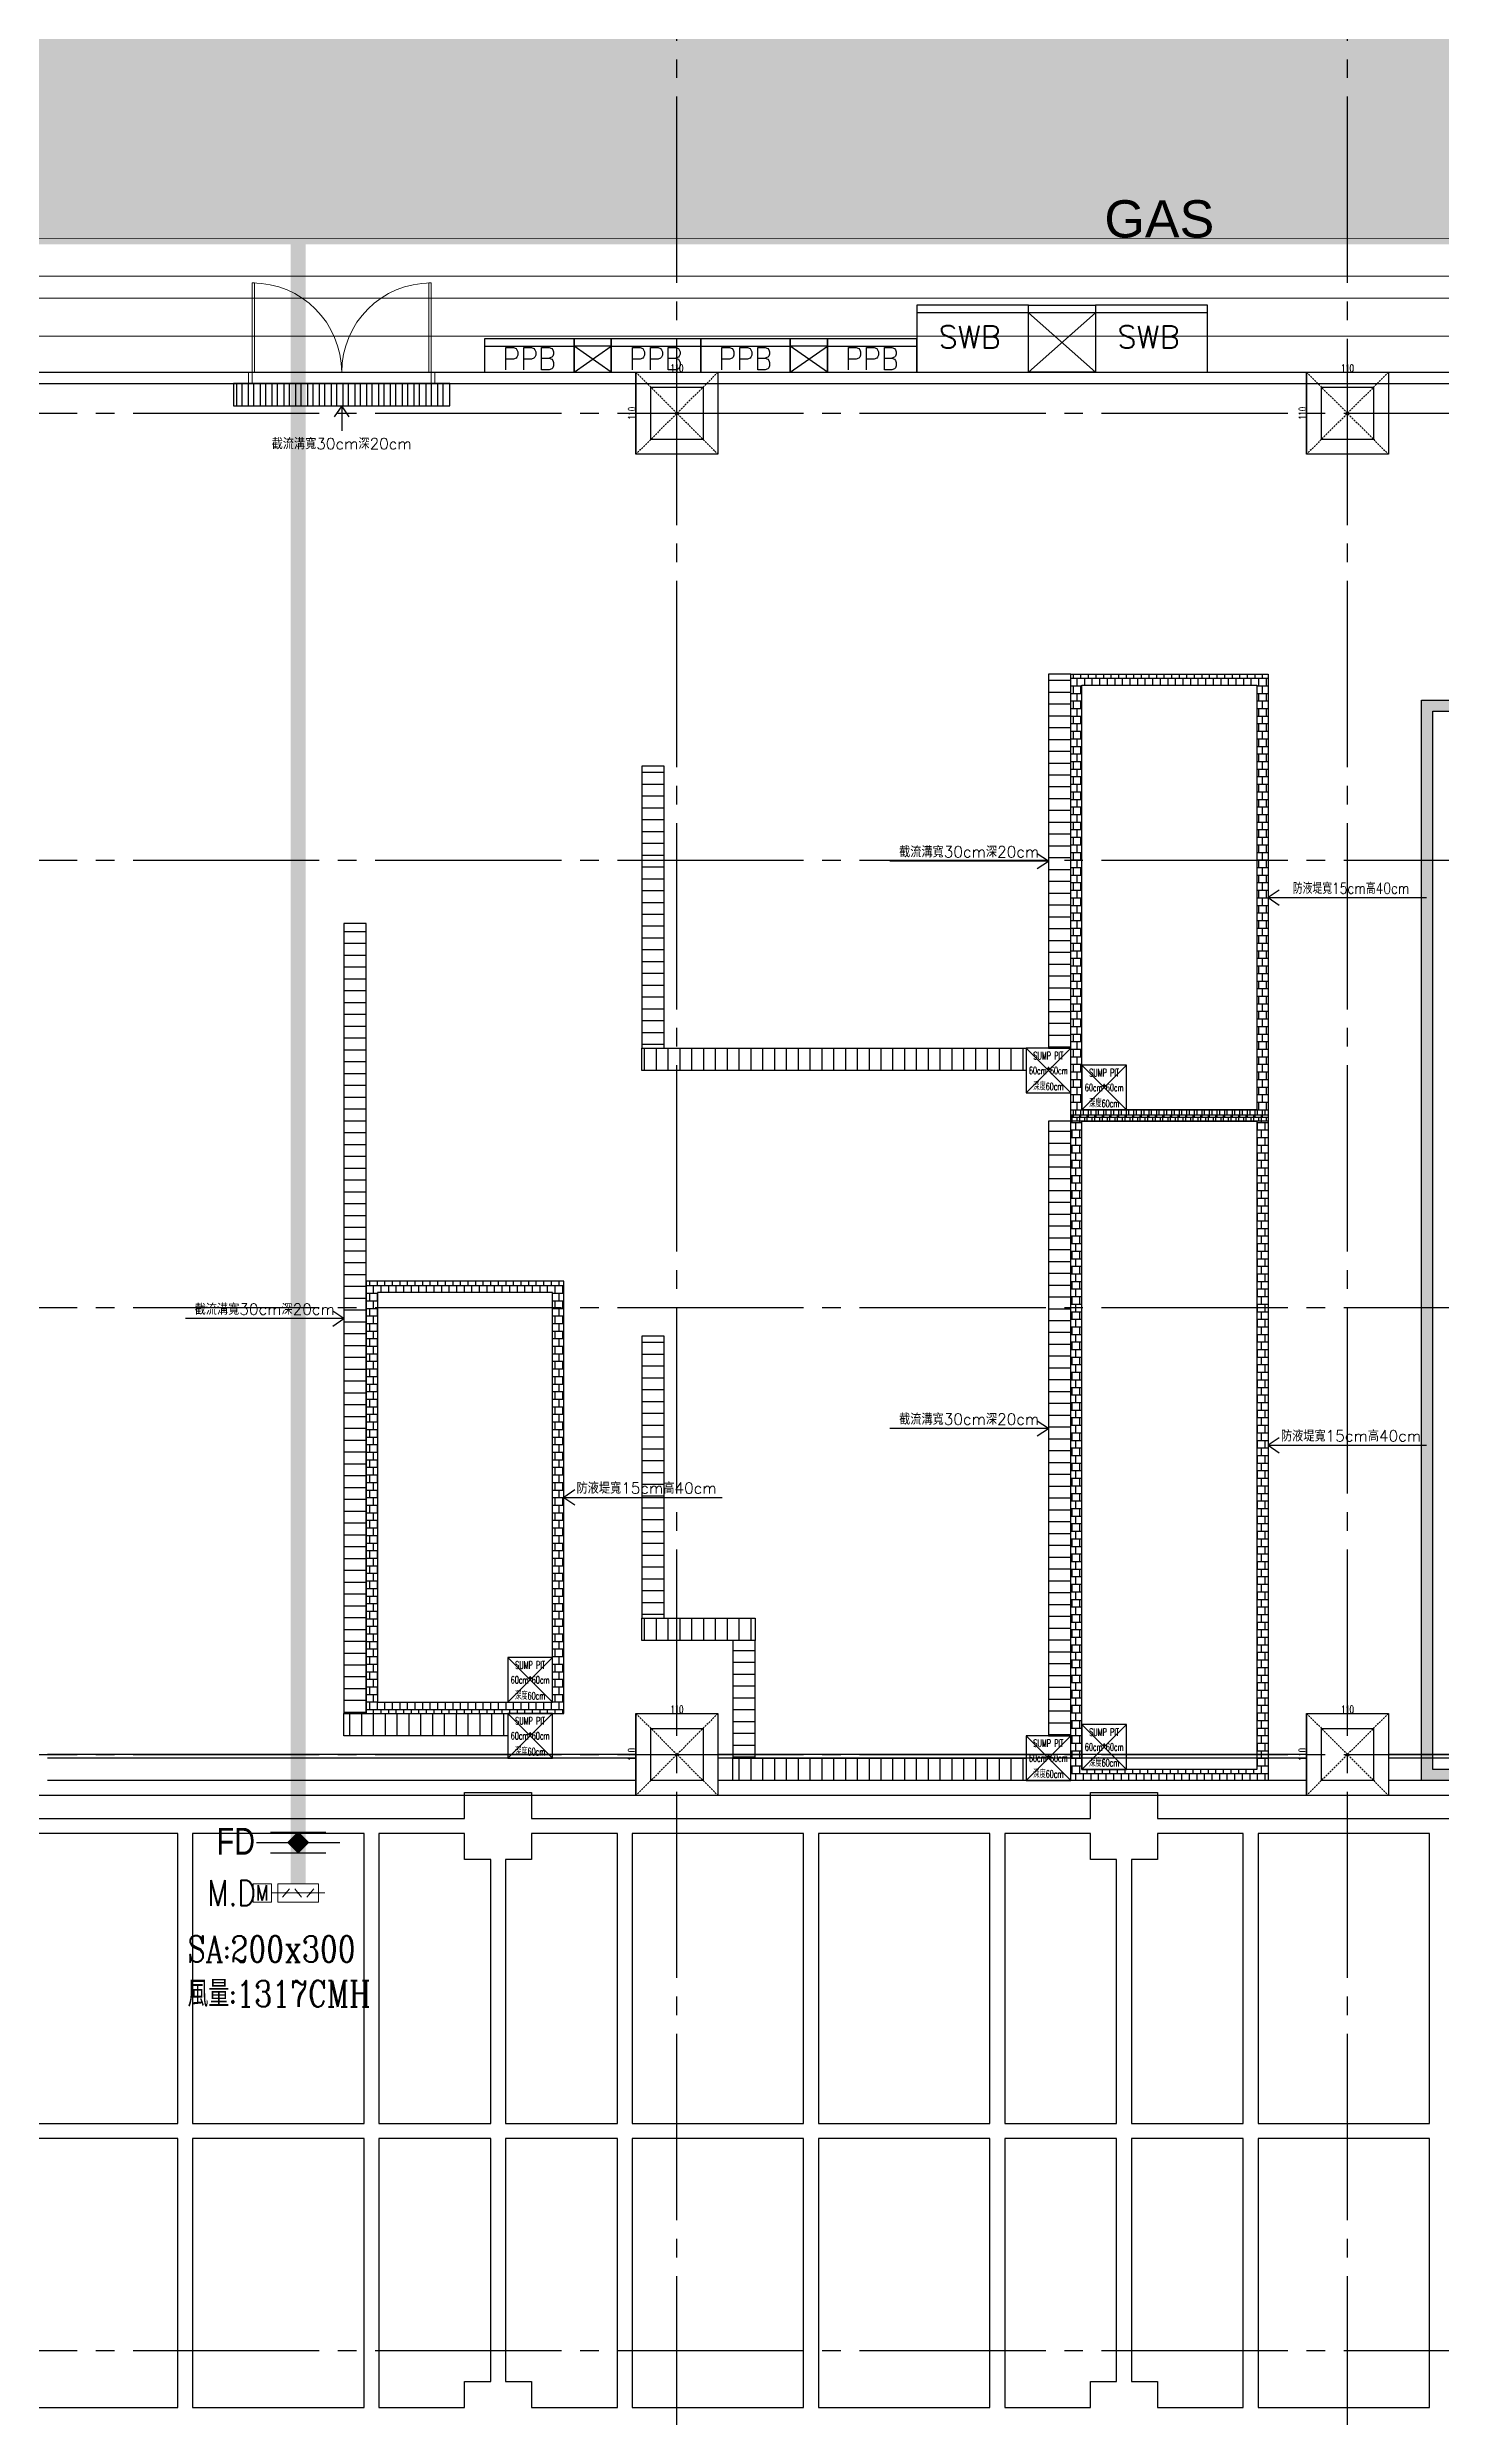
# Model space of a CAD drawing. Extents: x -18489 to 195597, y -1599 to 112111.
# Drawn here: x 3715 to 5585, y 10661 to 13841 of the extents above; entities that cross this region are included whole.
import ezdxf
from ezdxf.enums import TextEntityAlignment as Align

# ---------------------------------------------------------------- set-up
doc = ezdxf.new("R2010")
doc.units = 0
doc.header["$LTSCALE"] = 100
doc.linetypes.add('X-N-FAB-L10$0$COL-CEN-LIN', pattern=[3.25, 2.5, -0.25, 0.25, -0.25])
doc.linetypes.add('X-N-FAB-L10$0$HIDDEN', pattern=[0.375, 0.25, -0.125])
for name, color, linetype in [('188K-SM-03-F10-ELEC-EQ-Y2257103$0$E-PNL-TEXT', 3, 'Continuous'), ('188K-SM-03-F10-ELEC-EQ-Y2257103$0$E-SWB-EQ', 140, 'Continuous'), ('188K-SM-03-F10-MECH-EQ-Y2257103$0$07.AC_2(風管)$0$AC_05_風管_TXT', 2, 'Continuous'), ('188K-SM-03-F10-MECH-EQ-Y2257103$0$07.AC_2(風管)$0$AC_05_風管_風路閥件', 7, 'Continuous'), ('188K-SM-03-F10-MECH-EQ-Y2257103$0$M-DETL-03', 3, 'Continuous'), ('188K-SM-03-F10-MECH-EQ-Y2257103$0$WALL-庫板牆', 6, 'Continuous'), ('X-N-FAB-L10$0$00-Dike', 8, 'Continuous'), ('X-N-FAB-L10$0$00-SUMP PIT', 8, 'Continuous'), ('X-N-FAB-L10$0$00-截流溝', 8, 'Continuous'), ('X-N-FAB-L10$0$08', 8, 'Continuous'), ('X-N-FAB-L10$0$200K新增範圍', 8, 'Continuous'), ('X-N-FAB-L10$0$A-WALL-IN', 8, 'Continuous'), ('X-N-FAB-L10$0$BEAM', 8, 'Continuous'), ('X-N-FAB-L10$0$BLOCK', 8, 'Continuous'), ('X-N-FAB-L10$0$CCL', 8, 'X-N-FAB-L10$0$COL-CEN-LIN'), ('X-N-FAB-L10$0$COL', 8, 'Continuous'), ('X-N-FAB-L10$0$COL-S', 8, 'Continuous'), ('X-N-FAB-L10$0$DOOR', 8, 'Continuous'), ('X-N-FAB-L10$0$DRAIN', 8, 'Continuous'), ('X-N-FAB-L10$0$TXT', 8, 'Continuous'), ('X-N-FAB-L10$0$TXT-C', 8, 'Continuous'), ('X-N-FAB-L10$0$WALL-P', 8, 'Continuous'), ('X-N-FAB-L10$0$WALL-RC', 8, 'Continuous'), ('X-S-FAB-L10$0$0-DIM-TXT', 8, 'Continuous'), ('X-S-FAB-L10$0$Steel Frame-188K', 8, 'Continuous')]:
    doc.layers.add(name, color=color, linetype=linetype)
for name, color, linetype, lineweight in [('188K-SM-03-F10-MECH-EQ-Y2257103$0$0-AHU-SA', 5, 'Continuous', 0), ('188K-SM-03-F10-MECH-EQ-Y2257103$0$0-CHR', 3, 'Continuous', 0), ('188K-SM-03-F10-MECH-EQ-Y2257103$0$0-CHS', 4, 'Continuous', 0), ('188K-SM-03-F10-MECH-EQ-Y2257103$0$M-HVAC-CMDUCT', 7, 'Continuous', 0), ('X-N-FAB-L10$0$ARC', 8, 'Continuous', 0)]:
    doc.layers.add(name, color=color, linetype=linetype, lineweight=lineweight)
doc.styles.add('188K-SM-03-F10-ELEC-EQ-Y2257103$0$aa-txt', font='simplex.shx', dxfattribs={"width": 0.6})
doc.styles.add('188K-SM-03-F10-ELEC-EQ-Y2257103$0$Standard', font='arial.ttf')
doc.styles.add('188K-SM-03-F10-MECH-EQ-Y2257103$0$07.AC_2(風管)$0$CHINA2', font='c2.shx', dxfattribs={"width": 0.8, "bigfont": 'china2.shx'})
doc.styles.add('188K-SM-03-F10-MECH-EQ-Y2257103$0$AA-TXT', font='simplex.shx', dxfattribs={"bigfont": 'china.shx'})
doc.styles.add('188K-SM-03-F10-MECH-EQ-Y2257103$0$STDTEXT', font='complex.shx', dxfattribs={"bigfont": 'chineset.shx'})
doc.styles.add('X-N-FAB-L10$0$CHINA', font='simplex.shx', dxfattribs={"width": 0.75, "bigfont": 'chineset.shx'})
doc.styles.add('X-N-FAB-L10$0$DIM', font='simplex.shx', dxfattribs={"width": 0.67, "bigfont": 'chineset.shx'})
doc.styles.add('X-N-FAB-L10$0$STANDARD', font='SIMPLEX', dxfattribs={"bigfont": 'BIGFONT'})
doc.styles.add('X-S-FAB-L10$0$CHINA', font='simplex.shx', dxfattribs={"width": 0.75, "bigfont": 'chineset.shx'})
doc.styles.add('X-S-FAB-L10$0$Standard', font='', dxfattribs={"width": 0.8})
doc.styles.add('X-S-FAB-L10$0$TG_NOTE_TEXT', font='simplex.shx', dxfattribs={"width": 0.75, "bigfont": 'chineset.shx'})
doc.styles.get('X-S-FAB-L10$0$Standard').set_extended_font_data('Microsoft JhengHei')
doc.dimstyles.new('X-N-FAB-L10$0$JJP_005_defpoint', dxfattribs={"dimtxt": 20, "dimasz": 0.5, "dimexe": 0.5, "dimexo": 0.5, "dimgap": 0.5, "dimtad": 1, "dimdsep": 46, "dimtxsty": 'X-N-FAB-L10$0$DIM', "dimblk": 'X-N-FAB-L10$0$_None', "dimcen": 10, "dimclrd": 256, "dimclre": 256, "dimclrt": 256, "dimadec": 0, "dimazin": 0, "dimtfac": 1, "dimtix": 1, "dimtmove": 2, "dimatfit": 3, "dimldrblk": 'X-N-FAB-L10$0$_None', "dimfxl": 0.5, "dimtolj": 1, "dimtzin": 0, "dimarcsym": 0})

# ---------------------------------------------------------------- blocks, each defined once
blk = doc.blocks.new('X-S-FAB-L10')
at = {"layer": 'X-S-FAB-L10$0$Steel Frame-188K'}
blk.add_lwpolyline([(3348.494, 10618.606), (3348.494, 10708.606), (3383.494, 10708.606), (3383.494, 11409), (3348.494, 11409), (3348.494, 11499), (3438.494, 11499), (3438.494, 11464), (4275, 11464), (4275, 11499), (4365, 11499), (4365, 11464), (5115, 11464), (5115, 11499), (5205, 11499), (5205, 11464), (5955, 11464)], dxfattribs=at)
for points in [[(3890, 11444), (3660, 11444), (3660, 11054.706), (3890, 11054.706)], [(4140, 11444), (3910, 11444), (3910, 11054.706), (4140, 11054.706)], [(4310, 11409), (4275, 11409), (4275, 11444), (4160, 11444), (4160, 11054.706), (4310, 11054.706)], [(4480, 11444), (4365, 11444), (4365, 11409), (4330, 11409), (4330, 11054.706), (4480, 11054.706)], [(4730, 11444), (4500, 11444), (4500, 11054.706), (4730, 11054.706)], [(4980, 11444), (4750, 11444), (4750, 11054.706), (4980, 11054.706)], [(5150, 11409), (5115, 11409), (5115, 11444), (5000, 11444), (5000, 11054.706), (5150, 11054.706)], [(5320, 11444), (5205, 11444), (5205, 11409), (5170, 11409), (5170, 11054.706), (5320, 11054.706)], [(5570, 11444), (5340, 11444), (5340, 11054.706), (5570, 11054.706)], [(3890, 11034.706), (3660, 11034.706), (3660, 10673.606), (3890, 10673.606)], [(4140, 11034.706), (3910, 11034.706), (3910, 10673.606), (4140, 10673.606)], [(4310, 11034.706), (4160, 11034.706), (4160, 10673.606), (4275, 10673.606), (4275, 10708.606), (4310, 10708.606)], [(4480, 11034.706), (4330, 11034.706), (4330, 10708.606), (4365, 10708.606), (4365, 10673.606), (4480, 10673.606)], [(4730, 11034.706), (4500, 11034.706), (4500, 10673.606), (4730, 10673.606)], [(4980, 11034.706), (4750, 11034.706), (4750, 10673.606), (4980, 10673.606)], [(5150, 11034.706), (5000, 11034.706), (5000, 10673.606), (5115, 10673.606), (5115, 10708.606), (5150, 10708.606)], [(5320, 11034.706), (5170, 11034.706), (5170, 10708.606), (5205, 10708.606), (5205, 10673.606), (5320, 10673.606)], [(5570, 11034.706), (5340, 11034.706), (5340, 10673.606), (5570, 10673.606)]]:
    blk.add_lwpolyline(points, close=True, dxfattribs=at)
at = {"style": 'X-S-FAB-L10$0$TG_NOTE_TEXT', "width": 0.5, "flags": 1}
for p in [(7463.301, 9020), (18268.251, 8649), (11197.77, 4800.167), (16485.801, 4800.167), (25420.27, 2635), (13360, 320.001, 0), (7463.301, -33.333)]:
    blk.add_attdef('WH', text='', height=20, dxfattribs=at).set_placement(p, align=Align.BOTTOM_LEFT)
at = {"width": 0.5}
for style, p in [('X-S-FAB-L10$0$TG_NOTE_TEXT', (7585, 9020)), ('X-S-FAB-L10$0$TG_NOTE_TEXT', (18389.95, 8649)), ('X-S-FAB-L10$0$TG_NOTE_TEXT', (11117.5, 4813.5)), ('X-S-FAB-L10$0$TG_NOTE_TEXT', (16607.5, 4813.5)), ('X-S-FAB-L10$0$TG_NOTE_TEXT', (25350, 2635)), ('X-S-FAB-L10$0$Standard', (13129.375, 325.001, 0)), ('X-S-FAB-L10$0$TG_NOTE_TEXT', (7585, -20))]:
    blk.add_attdef('DESC', text='', height=10, dxfattribs=dict(at, style=style)).set_placement(p, align=Align.BOTTOM_LEFT)
for tag, style, p in [('TYPE', 'X-S-FAB-L10$0$TG_NOTE_TEXT', (7619.286, 9020)), ('NO', 'X-S-FAB-L10$0$TG_NOTE_TEXT', (7650.095, 9020)), ('TYPE', 'X-S-FAB-L10$0$TG_NOTE_TEXT', (18424.236, 8649)), ('NO', 'X-S-FAB-L10$0$TG_NOTE_TEXT', (18455.045, 8649)), ('NO', 'X-S-FAB-L10$0$TG_NOTE_TEXT', (11088.595, 4813.5)), ('TYPE', 'X-S-FAB-L10$0$TG_NOTE_TEXT', (11151.786, 4813.5)), ('TYPE', 'X-S-FAB-L10$0$TG_NOTE_TEXT', (16641.786, 4813.5)), ('NO', 'X-S-FAB-L10$0$TG_NOTE_TEXT', (16672.595, 4813.5)), ('NO', 'X-S-FAB-L10$0$TG_NOTE_TEXT', (25313, 2635)), ('TYPE', 'X-S-FAB-L10$0$TG_NOTE_TEXT', (25350, 2635)), ('NO', 'X-S-FAB-L10$0$Standard', (13100, 320.001, 0)), ('TYPE', 'X-S-FAB-L10$0$Standard', (13129.375, 320.001, 0)), ('TYPE', 'X-S-FAB-L10$0$TG_NOTE_TEXT', (7619.286, -20)), ('NO', 'X-S-FAB-L10$0$TG_NOTE_TEXT', (7650.095, -20))]:
    blk.add_attdef(tag, text='', height=10, dxfattribs=dict(at, style=style)).set_placement(p, align=Align.BOTTOM_RIGHT)
at = {"style": 'X-S-FAB-L10$0$TG_NOTE_TEXT', "width": 0.5, "flags": 1}
for rotation, p in [(180, (43, 7480)), (180, (943, 7480)), (90, (24310, 3717.77)), (270, (17080, 1711.699))]:
    blk.add_attdef('WH', text='', height=20, rotation=rotation, dxfattribs=at).set_placement(p, align=Align.BOTTOM_LEFT)
at = {"width": 0.5}
for rotation, style, p in [(180, 'X-S-FAB-L10$0$Standard', (317.625, 7480)), (180, 'X-S-FAB-L10$0$Standard', (1217.625, 7480)), (90, 'X-S-FAB-L10$0$TG_NOTE_TEXT', (24310, 3647.5)), (270, 'X-S-FAB-L10$0$TG_NOTE_TEXT', (17080, 1605))]:
    blk.add_attdef('DESC', text='', height=10, rotation=rotation, dxfattribs=dict(at, style=style)).set_placement(p, align=Align.BOTTOM_LEFT)
for tag, rotation, style, p in [('TYPE', 180, 'X-S-FAB-L10$0$Standard', (317.625, 7480)), ('NO', 180, 'X-S-FAB-L10$0$Standard', (347, 7480)), ('TYPE', 180, 'X-S-FAB-L10$0$Standard', (1217.625, 7480)), ('NO', 180, 'X-S-FAB-L10$0$Standard', (1247, 7480)), ('TYPE', 90, 'X-S-FAB-L10$0$TG_NOTE_TEXT', (24310, 3647.5)), ('NO', 90, 'X-S-FAB-L10$0$TG_NOTE_TEXT', (24310, 3610.5)), ('TYPE', 270, 'X-S-FAB-L10$0$TG_NOTE_TEXT', (17080, 1605)), ('NO', 270, 'X-S-FAB-L10$0$TG_NOTE_TEXT', (17080, 1573))]:
    blk.add_attdef(tag, text='', height=10, rotation=rotation, dxfattribs=dict(at, style=style)).set_placement(p, align=Align.BOTTOM_RIGHT)
at = {"layer": 'X-S-FAB-L10$0$0-DIM-TXT', "style": 'X-S-FAB-L10$0$CHINA', "width": 0.75}
for p in [(667.414, 7855.1, -2689.4), (22627.353, 6728.814), (25644.722, 6728.814), (24778.787, 5569.051), (1118.252, 4980), (417.801, 4594.623), (23874.84, 4355), (22927.43, 4330.122), (23749.869, 3901.367), (417.801, 3765.236), (1118.252, 3730), (417.801, 3115.79), (536.882, 2227.832), (16908.994, 1782.652), (888.445, 880.466), (16977.43, 750), (18878.841, 750), (25641.221, 553.233), (21364.03, 526.894)]:
    blk.add_attdef('HIG', text='', height=80, dxfattribs=at).set_placement(p, align=Align.MIDDLE_LEFT)
blk = doc.blocks.new('188K-SM-03-F10-MECH-EQ-Y2257103$0$A$Cba7f5b46')
at = {"layer": '188K-SM-03-F10-MECH-EQ-Y2257103$0$M-HVAC-CMDUCT', "color": 3}
for p, q in [((-2.6, 0.05), (2.6, 0.05)), ((-2.6, 0.05), (-2.6, -0.85)), ((2, 0.95), (-2, 0.95)), ((-2, 0.95), (-2, -0.85)), ((-0.86, 0.45), (-1.54, -0.35)), ((0.34, -0.35), (-0.34, 0.45)), ((1.54, 0.45), (0.86, -0.35)), ((2, -0.85), (2, 0.95)), ((-2, -0.85), (2, -0.85))]:
    blk.add_line(p, q, dxfattribs=at)
blk.add_lwpolyline([(-4.4, 0.95), (-2.6, 0.95), (-2.6, -0.85), (-4.4, -0.85)], close=True, dxfattribs=at)
for points in [[(-1.2, 0.1, 1), (-1.2, 0, 1)], [(0, 0.1, 1), (0, 0, 1)], [(1.2, 0.1, 1), (1.2, 0, 1)]]:
    blk.add_lwpolyline(points, format="xyb", close=True, dxfattribs=at)
at = {"layer": '188K-SM-03-F10-MECH-EQ-Y2257103$0$M-HVAC-CMDUCT', "color": 3, "style": '188K-SM-03-F10-MECH-EQ-Y2257103$0$AA-TXT', "width": 0.8}
for s, height, p in [('M.D', 2.5, (-6.5, 0.05)), ('M', 1.5, (-3.5, 0.05))]:
    blk.add_text(s, height=height, dxfattribs=at).set_placement(p, align=Align.MIDDLE_CENTER)
blk = doc.blocks.new('188K-SM-03-F10-MECH-EQ-Y2257103$0$07.AC_2(風管)$0$AC_FD_防火風門')
at = {"color": 2}
for p, q in [((-18.9, 50.3), (-18.9, -50.3)), ((0, 75.4), (0, 18.9)), ((18.9, 50.3), (18.9, -50.3)), ((0, 18.9), (-18.9, 0)), ((18.9, 0), (0, 18.9)), ((-18.9, 0), (0, -18.9)), ((0, -18.9), (18.9, 0)), ((0, -18.9), (0, -75.4))]:
    blk.add_line(p, q, dxfattribs=at)
blk.add_solid([(0, 18.9), (-18.9, 0), (18.9, 0), (0, -18.9)], dxfattribs=at)
blk = doc.blocks.new('188K-SM-03-F10-MECH-EQ-Y2257103')
at = {"layer": '188K-SM-03-F10-MECH-EQ-Y2257103$0$0-AHU-SA'}
for points, const_width in [([(18342.7, 14999.2), (18342.7, 13716.7), (3328.2, 13716.7)], 280), ([(4366.1, 13706), (4366.1, 14094.3)], 85), ([(4051.6, 13706), (4051.6, 11376.5)], 20)]:
    blk.add_lwpolyline(points, dxfattribs=dict(at, const_width=const_width))
at = {"layer": '188K-SM-03-F10-MECH-EQ-Y2257103$0$0-CHR'}
for p, q in [((18905.4, 13504.3, -60), (548.7, 13504.3, -60)), ((18905.4, 13453.5, -60), (548.7, 13453.5, -60))]:
    blk.add_line(p, q, dxfattribs=at)
at = {"layer": '188K-SM-03-F10-MECH-EQ-Y2257103$0$0-CHS'}
for p, q in [((18905.4, 13583.7, -60), (548.7, 13585.1, -60)), ((18905.4, 13532.9, -60), (548.7, 13534.3, -60))]:
    blk.add_line(p, q, dxfattribs=at)
at = {"layer": '188K-SM-03-F10-MECH-EQ-Y2257103$0$07.AC_2(風管)$0$AC_05_風管_風路閥件', "xscale": 0.7426000859316879, "yscale": 0.7426000859316879, "zscale": 0.7426000859316879, "rotation": 90}
blk.add_blockref('188K-SM-03-F10-MECH-EQ-Y2257103$0$07.AC_2(風管)$0$AC_FD_防火風門', (4051.6, 11431.8), dxfattribs=at)
at = {"layer": '188K-SM-03-F10-MECH-EQ-Y2257103$0$WALL-庫板牆', "xscale": 13.75, "yscale": 13.75, "zscale": 13.75}
blk.add_blockref('188K-SM-03-F10-MECH-EQ-Y2257103$0$A$Cba7f5b46', (4051.6, 11363.4), dxfattribs=at)
at = {"layer": '188K-SM-03-F10-MECH-EQ-Y2257103$0$07.AC_2(風管)$0$AC_05_風管_TXT', "style": '188K-SM-03-F10-MECH-EQ-Y2257103$0$07.AC_2(風管)$0$CHINA2', "width": 0.8}
blk.add_text('FD', height=36, dxfattribs=at).set_placement((3942.3, 11433.5, 0), align=Align.MIDDLE_LEFT)
at = {"layer": '188K-SM-03-F10-MECH-EQ-Y2257103$0$M-DETL-03', "color": 1, "style": '188K-SM-03-F10-MECH-EQ-Y2257103$0$STDTEXT', "width": 0.8}
for s, p in [('SA:200x300', (3903.1, 11271.4)), ('風量:1317CMH', (3903.1, 11211.4))]:
    blk.add_text(s, height=35, dxfattribs=at).set_placement(p)
blk = doc.blocks.new('188K-SM-03-F10-ELEC-EQ-Y2257103$0$SWBD-F-U-480V')
blk.add_line((150, -10), (0, -10))
blk.add_lwpolyline([(0, -90), (150, -90), (150, 0), (0, 0)], close=True)
at = {"layer": '188K-SM-03-F10-ELEC-EQ-Y2257103$0$E-PNL-TEXT', "style": '188K-SM-03-F10-ELEC-EQ-Y2257103$0$aa-txt'}
blk.add_text('SWB', height=30, dxfattribs=at).set_placement((71, -42.5), align=Align.MIDDLE_CENTER)
blk = doc.blocks.new('*U610')
at = {"color": 0, "linetype": 'ByBlock', "lineweight": -2, "ltscale": 0.5}
blk.add_lwpolyline([(0, -450), (1200, -450), (1200, 0), (0, 0)], close=True, dxfattribs=at)
blk.add_lwpolyline([(0, -100), (1200, -100)], dxfattribs=at)
at = {"color": 0, "linetype": 'Continuous', "lineweight": -2, "ltscale": 0.5}
for points in [[(285, -419), (285, -119), (388, -119), (422, -133), (434, -147), (445, -176), (445, -219), (434, -248), (422, -262), (388, -276), (285, -276)], [(525, -419), (525, -119), (628, -119), (662, -133), (673, -147), (685, -176), (685, -219), (673, -248), (662, -262), (628, -276), (525, -276)], [(765, -262), (867, -262), (902, -276), (913, -290), (924, -319), (924, -362), (913, -390), (902, -405), (867, -419), (765, -419), (765, -119), (867, -119), (902, -133), (913, -147), (924, -176), (924, -205), (913, -233), (902, -248), (867, -262)]]:
    blk.add_lwpolyline(points, dxfattribs=at)
blk = doc.blocks.new('188K-SM-03-F10-ELEC-EQ-Y2257103$0$BOX-500x450')
for p, q in [((500, 350), (0, 350)), ((0, 0), (500, 350)), ((500, 0), (0, 350))]:
    blk.add_line(p, q)
blk.add_lwpolyline([(0, 0), (500, 0), (500, 450), (0, 450)], close=True)
blk = doc.blocks.new('188K-SM-03-F10-ELEC-EQ-Y2257103')
at = {"layer": '188K-SM-03-F10-ELEC-EQ-Y2257103$0$E-SWB-EQ', "ltscale": 20}
for p, q in [((5121.9, 13485), (5031.9, 13405)), ((5031.9, 13485), (5121.9, 13405)), ((5121.9, 13485), (5031.9, 13485))]:
    blk.add_line(p, q, dxfattribs=at)
blk.add_lwpolyline([(5031.9, 13495), (5121.9, 13495), (5121.9, 13405), (5031.9, 13405)], close=True, dxfattribs=at)
for p in [(4881.9, 13495), (5121.9, 13495)]:
    blk.add_blockref('188K-SM-03-F10-ELEC-EQ-Y2257103$0$SWBD-F-U-480V', p, dxfattribs=at)
for name, p, xscale, yscale, zscale in [('*U610', (4301.9, 13450), 0.1, 0.1, 0.1), ('188K-SM-03-F10-ELEC-EQ-Y2257103$0$BOX-500x450', (4421.9, 13405), 0.1000000000058208, 0.1000000000058208, 0.1000000000058208), ('*U610', (4471.9, 13450), 0.1, 0.1, 0.1), ('*U610', (4591.9, 13450), 0.1, 0.1, 0.1), ('188K-SM-03-F10-ELEC-EQ-Y2257103$0$BOX-500x450', (4711.9, 13405), 0.1000000000058208, 0.1000000000058208, 0.1000000000058208), ('*U610', (4761.9, 13450), 0.1, 0.1, 0.1)]:
    blk.add_blockref(name, p, dxfattribs=dict(at, xscale=xscale, yscale=yscale, zscale=zscale))
at = {"insert": (5133.7, 13635.9), "char_height": 50, "attachment_point": 1, "style": '188K-SM-03-F10-ELEC-EQ-Y2257103$0$Standard'}
blk.add_mtext_dynamic_manual_height_columns('GAS', width=593.746, gutter_width=12.5, heights=[0], dxfattribs=at)
blk = doc.blocks.new('*D2397')
at = {"layer": 'DefPoints', "lineweight": -2, "transparency": 16777216}
blk.add_line((0, 0), (110, 0), dxfattribs=at)
at = {"layer": 'DefPoints', "color": 0, "transparency": 16777216}
for p in [(0, 0), (110, 0), (110, 0)]:
    blk.add_point(p, dxfattribs=at)
at = {"layer": 'DefPoints', "transparency": 16777216, "insert": (55, 5.5), "char_height": 10, "attachment_point": 5, "style": 'X-N-FAB-L10$0$DIM'}
blk.add_mtext('\\A1;110', dxfattribs=at)
blk = doc.blocks.new('X-N-FAB-L10$0$_None')
blk = doc.blocks.new('*D2398')
at = {"layer": 'DefPoints', "lineweight": -2, "transparency": 16777216}
blk.add_line((0, 0), (0, -110), dxfattribs=at)
at = {"layer": 'DefPoints', "color": 0, "transparency": 16777216}
for p in [(0, 0), (0, -110), (0, -110)]:
    blk.add_point(p, dxfattribs=at)
at = {"layer": 'DefPoints', "transparency": 16777216, "insert": (-5.5, -55), "char_height": 10, "attachment_point": 5, "rotation": 90, "style": 'X-N-FAB-L10$0$DIM'}
blk.add_mtext('\\A1;110', dxfattribs=at)
blk = doc.blocks.new('X-N-FAB-L10$0$A$Cf42b12f3')
at = {"layer": 'X-N-FAB-L10$0$DOOR', "lineweight": 0}
for p, q in [((0, 120), (0, 135)), ((0, 135), (5, 135)), ((5, 135), (5, 120)), ((250, 135), (245, 135)), ((245, 135), (245, 120)), ((250, 120), (250, 135)), ((5, 120), (0, 120)), ((5, 0), (5, 120)), ((5, 120), (8, 120)), ((8, 120), (8, 0)), ((242, 120), (242, 0)), ((245, 120), (242, 120)), ((245, 0), (245, 120)), ((245, 120), (250, 120)), ((8, 0), (5, 0)), ((242, 0), (245, 0))]:
    blk.add_line(p, q, dxfattribs=at)
for centre, start, end in [((5, 120), 270, 0), ((245, 120), 180, 270)]:
    blk.add_arc(centre, 120, start, end, dxfattribs=at)
blk = doc.blocks.new('X-N-FAB-L10$0$SUMP PIT')
at = {"layer": 'X-N-FAB-L10$0$08'}
for p, q in [((-30, 30), (30, -30)), ((-30, -30), (30, 30))]:
    blk.add_line(p, q, dxfattribs=at)
blk.add_lwpolyline([(-30, -30), (30, -30), (30, 30), (-30, 30)], close=True, dxfattribs=at)
at = {"layer": 'X-N-FAB-L10$0$TXT-C', "style": 'X-N-FAB-L10$0$STANDARD', "width": 0.6}
for s, p in [('60cm*60cm', (0, 0)), ('SUMP PIT', (0, 20)), ('深度60cm', (0, -20))]:
    blk.add_text(s, height=10, dxfattribs=at).set_placement(p, align=Align.MIDDLE)
blk = doc.blocks.new('X-N-FAB-L10$0$A$C1988aaf9')
at = {"layer": 'X-N-FAB-L10$0$00-Dike'}
h = blk.add_hatch(dxfattribs=at)
h.set_pattern_fill('AR-B88', color=256, scale=0.05, angle=540)
h.set_pattern_definition([(180, (11873.466, 13827.5), (-4e-15, -10.16), []), (270, (11873.466, 13827.5), (5.08, -10.16), [10.16, -10.16])])
h.paths.add_polyline_path([(1693.5, 850), (1428.5, 850), (1428.5, 1450), (1693.5, 1450)])
h.paths.add_polyline_path([(1678.5, 865), (1443.5, 865), (1443.5, 1435), (1678.5, 1435)], flags=16)
h = blk.add_hatch(dxfattribs=at)
h.set_pattern_fill('AR-B88', color=8, scale=0.05, angle=180)
h.set_pattern_definition([(180, (9882.248, 12930), (-1e-15, -10.16), []), (270, (9882.248, 12930), (5.08, -10.16), [10.16, -10.16])])
h.paths.add_polyline_path([(2357, -35), (1899.5, -35), (1899.5, 1415), (2357, 1415)])
h.paths.add_polyline_path([(2342, -20), (1914.5, -20), (1914.5, 1400), (2342, 1400)], flags=16)
h = blk.add_hatch(dxfattribs=at)
h.set_pattern_fill('AR-B88', color=8, scale=0.05, angle=360)
h.set_pattern_definition([(360, (-11226.534, -11620), (2e-15, 10.16), []), (90, (-11226.534, -11620), (-5.08, 10.16), [10.16, -10.16])])
h.paths.add_polyline_path([(1428.5, 865), (1693.5, 865), (1693.5, -35), (1428.5, -35)])
h.paths.add_polyline_path([(1443.5, 850), (1678.5, 850), (1678.5, -20), (1443.5, -20)], flags=16)
h = blk.add_hatch(dxfattribs=at)
h.set_pattern_fill('AR-B88', color=256, scale=0.05, angle=180)
h.set_pattern_definition([(180, (7266.371, 12230), (-1e-15, -10.16), []), (270, (7266.371, 12230), (5.08, -10.16), [10.16, -10.16])])
h.paths.add_polyline_path([(748, 635), (483, 635), (483, 55), (748, 55)])
h.paths.add_polyline_path([(733, 620), (498, 620), (498, 70), (733, 70)], flags=16)
at = {"layer": 'X-N-FAB-L10$0$00-截流溝'}
h = blk.add_hatch(dxfattribs=at)
h.set_pattern_fill('ANSI31', color=256, scale=5, angle=45)
h.set_pattern_definition([(90, (-14327.5, -11015), (-15.875, 3e-15), [])])
h.paths.add_polyline_path([(305, 1810), (595, 1810), (595, 1840), (305, 1840)])
h = blk.add_hatch(dxfattribs=at)
h.set_pattern_fill('ANSI31', color=256, scale=5, angle=-45)
h.set_pattern_definition([(360, (-11426.534, 14452.23), (6e-15, 15.875), [])])
h.paths.add_polyline_path([(1398.5, 1450), (1398.5, 947.8), (1428.5, 947.8), (1428.5, 1450)])
h = blk.add_hatch(dxfattribs=at)
h.set_pattern_fill('ANSI31', color=256, scale=5, angle=-45)
h.set_pattern_definition([(360, (-11972.01, 14328.735), (6e-15, 15.875), [])])
h.paths.add_polyline_path([(853, 1326.5), (853, 947.8), (883, 947.8), (883, 1326.5)])
h = blk.add_hatch(dxfattribs=at)
h.set_pattern_fill('ANSI31', color=256, scale=5, angle=-45)
h.set_pattern_definition([(360, (-12372.01, 13559.39), (6e-15, 15.875), [])])
h.paths.add_polyline_path([(453, 1115), (453, 55), (483, 55), (483, 1115)])
h = blk.add_hatch(dxfattribs=at)
h.set_pattern_fill('ANSI31', color=256, scale=5, angle=45)
h.set_pattern_definition([(90, (-14454.034, -11907.16), (-15.875, 3e-15), [])])
h.paths.add_polyline_path([(1368.5, 917.8), (853, 917.8), (853, 947.8), (1368.5, 947.8)])
h = blk.add_hatch(dxfattribs=at)
h.set_pattern_fill('ANSI31', color=256, scale=5, angle=-45)
h.set_pattern_definition([(360, (-11426.534, 13529.39), (6e-15, 15.875), [])])
h.paths.add_polyline_path([(1398.5, 850), (1398.5, 25), (1428.5, 25), (1428.5, 850)])
h = blk.add_hatch(dxfattribs=at)
h.set_pattern_fill('ANSI31', color=256, scale=5, angle=-45)
h.set_pattern_definition([(360, (-11972.01, 13563.735), (6e-15, 15.875), [])])
h.paths.add_polyline_path([(853, 561.5), (853, 182.8), (883, 182.8), (883, 561.5)])
h = blk.add_hatch(dxfattribs=at)
h.set_pattern_fill('ANSI31', color=256, scale=5, angle=45)
h.set_pattern_definition([(90, (-14454.034, -12672.16), (-15.875, 3e-15), [])])
h.paths.add_polyline_path([(1005, 152.8), (853, 152.8), (853, 182.8), (1005, 182.8)])
h = blk.add_hatch(dxfattribs=at)
h.set_pattern_fill('ANSI31', color=256, scale=5, angle=-45)
h.set_pattern_definition([(360, (-11850, 13499.39), (6e-15, 15.875), [])])
h.paths.add_polyline_path([(975, 152.8), (975, -5), (1005, -5), (1005, 152.8)])
h = blk.add_hatch(dxfattribs=at)
h.set_pattern_fill('ANSI31', color=256, scale=5, angle=45)
h.set_pattern_definition([(90, (-14786.044, -12800), (-15.875, 3e-15), [])])
h.paths.add_polyline_path([(673, 25), (453, 25), (453, 55), (673, 55)])
h = blk.add_hatch(dxfattribs=at)
h.set_pattern_fill('ANSI31', color=256, scale=5, angle=45)
h.set_pattern_definition([(90, (-14454.034, -12860), (-15.875, 3e-15), [])])
h.paths.add_polyline_path([(1368.5, -35), (975, -35), (975, -5), (1368.5, -5)])
at = {"layer": 'X-N-FAB-L10$0$00-Dike'}
for points in [[(1693.5, 850), (1428.5, 850), (1428.5, 1450), (1693.5, 1450)], [(1678.5, 865), (1443.5, 865), (1443.5, 1435), (1678.5, 1435)], [(2357, -35), (1899.5, -35), (1899.5, 1415), (2357, 1415)], [(2342, -20), (1914.5, -20), (1914.5, 1400), (2342, 1400)], [(1428.5, 865), (1693.5, 865), (1693.5, -35), (1428.5, -35)], [(1443.5, 850), (1678.5, 850), (1678.5, -20), (1443.5, -20)], [(748, 635), (483, 635), (483, 55), (748, 55)], [(733, 620), (498, 620), (498, 70), (733, 70)]]:
    blk.add_lwpolyline(points, close=True, dxfattribs=at)
for points in [[(1708.5, 1160), (1693.5, 1150), (1708.5, 1140)], [(1693.5, 1150), (1906.1, 1150)]]:
    blk.add_lwpolyline(points, dxfattribs=at)
at = {"layer": 'X-N-FAB-L10$0$00-截流溝'}
for points in [[(305, 1810), (595, 1810), (595, 1840), (305, 1840)], [(1398.5, 1450), (1398.5, 947.8), (1428.5, 947.8), (1428.5, 1450)], [(853, 1326.5), (853, 947.8), (883, 947.8), (883, 1326.5)], [(453, 1115), (453, 55), (483, 55), (483, 1115)], [(1368.5, 917.8), (853, 917.8), (853, 947.8), (1368.5, 947.8)], [(1398.5, 850), (1398.5, 25), (1428.5, 25), (1428.5, 850)], [(853, 561.5), (853, 182.8), (883, 182.8), (883, 561.5)], [(1005, 152.8), (853, 152.8), (853, 182.8), (1005, 182.8)], [(975, 152.8), (975, -5), (1005, -5), (1005, 152.8)], [(673, 25), (453, 25), (453, 55), (673, 55)], [(1368.5, -35), (975, -35), (975, -5), (1368.5, -5)]]:
    blk.add_lwpolyline(points, close=True, dxfattribs=at)
for points in [[(460, 1795), (450, 1810), (440, 1795)], [(450, 1810), (450, 1776.2)]]:
    blk.add_lwpolyline(points, dxfattribs=at)
at = {"layer": 'X-N-FAB-L10$0$TXT'}
for points in [[(1383.5, 1188.9), (1398.5, 1198.9), (1383.5, 1208.9)], [(1398.5, 1198.9), (1185.8, 1198.9)], [(453, 585), (240.4, 585)], [(438, 575), (453, 585), (438, 595)], [(1383.5, 427.5), (1398.5, 437.5), (1383.5, 447.5)], [(1398.5, 437.5), (1185.8, 437.5)], [(1708.5, 425), (1693.5, 415), (1708.5, 405)], [(1693.5, 415), (1906.1, 415)], [(763, 355), (748, 345), (763, 335)], [(748, 345), (960.6, 345)]]:
    blk.add_lwpolyline(points, dxfattribs=at)
at = {"layer": 'X-N-FAB-L10$0$00-SUMP PIT'}
for p in [(1398.5, 917.8), (1473.5, 895), (703, 100), (703, 25), (1473.5, 10), (1398.5, -5)]:
    blk.add_blockref('X-N-FAB-L10$0$SUMP PIT', p, dxfattribs=at)
at = {"layer": 'X-N-FAB-L10$0$00-Dike', "style": 'X-N-FAB-L10$0$STANDARD', "width": 0.8}
blk.add_text('防液堤寬15cm高40cm', height=15, dxfattribs=at).set_placement((1804.8, 1155), align=Align.CENTER)
at = {"layer": 'X-N-FAB-L10$0$TXT', "style": 'X-N-FAB-L10$0$CHINA'}
blk.add_text('截流溝寬30cm深20cm', height=15, dxfattribs=at).set_placement((450, 1760), align=Align.MIDDLE)
for s, p in [('截流溝寬30cm深20cm', (1292.2, 1203.9)), ('截流溝寬30cm深20cm', (346.7, 590)), ('截流溝寬30cm深20cm', (1292.2, 442.5)), ('防液堤寬15cm高40cm', (1804.8, 420)), ('防液堤寬15cm高40cm', (859.3, 350))]:
    blk.add_text(s, height=15, dxfattribs=at).set_placement(p, align=Align.CENTER)
blk = doc.blocks.new('X-N-FAB-L10$0$A$C969652c4')
at = {"layer": 'X-N-FAB-L10$0$08'}
h = blk.add_hatch(dxfattribs=at)
h.set_pattern_fill('ANSI31', color=256, scale=5, angle=45)
h.set_pattern_definition([(90, (-12572.5, -10840), (-15.875, 3e-15), [])])
h.paths.add_polyline_path([(2060, 1985), (2350, 1985), (2350, 2015), (2060, 2015)])
at = {"layer": 'X-N-FAB-L10$0$A-WALL-IN'}
for points in [[(1775, 2030), (6540, 2030), (6540, 211)], [(1775, 2015), (6525, 2015), (6525, 211)]]:
    blk.add_lwpolyline(points, dxfattribs=at)
at = {"layer": 'X-N-FAB-L10$0$DRAIN'}
blk.add_lwpolyline([(2060, 1985), (2350, 1985), (2350, 2015), (2060, 2015)], close=True, dxfattribs=at)
at = {"layer": 'X-N-FAB-L10$0$200K新增範圍'}
blk.add_blockref('X-N-FAB-L10$0$A$C1988aaf9', (1755, 175), dxfattribs=at)
at = {"layer": 'X-N-FAB-L10$0$200K新增範圍', "xscale": -1, "rotation": 180}
blk.add_blockref('X-N-FAB-L10$0$A$Cf42b12f3', (2080, 2150), dxfattribs=at)
blk = doc.blocks.new('*U2396')
at = {"layer": 'DefPoints', "linetype": 'X-N-FAB-L10$0$HIDDEN', "ltscale": 0.1}
for p, q in [((110, 0), (0, -110)), ((0, 0), (110, -110))]:
    blk.add_line(p, q, dxfattribs=at)
at = {"layer": 'X-N-FAB-L10$0$COL', "ltscale": 0.1}
blk.add_lwpolyline([(0, 0), (110, 0), (110, -110), (0, -110)], close=True, dxfattribs=at)
at = {"layer": 'DefPoints'}
dim = blk.add_linear_dim(base=(0, -110), p1=(0, 0), p2=(0, -110), angle=90, dimstyle='X-N-FAB-L10$0$JJP_005_defpoint', override={"dimtxt": 10}, dxfattribs=at)
dim.commit()
dim.dimension.update_dxf_attribs({"geometry": '*D2398', "text_midpoint": (-5.5, -55)})
dim = blk.add_linear_dim(base=(110, 0), p1=(0, 0), p2=(110, 0), dimstyle='X-N-FAB-L10$0$JJP_005_defpoint', override={"dimtxt": 10}, dxfattribs=at)
dim.commit()
dim.dimension.update_dxf_attribs({"geometry": '*D2397', "text_midpoint": (55, 5.5)})
blk = doc.blocks.new('X-N-FAB-L10$0$A$C467ba2ca')
at = {"layer": 'X-N-FAB-L10$0$CCL'}
for p, q in [((-22450, 0), (-22450, 9160)), ((-21550, 0), (-21550, 9160)), ((-27730, 2750), (360, 2750)), ((-27730, 2150), (360, 2150)), ((-27730, 1550), (360, 1550)), ((-27730, 950), (360, 950)), ((-27730, 150), (360, 150))]:
    blk.add_line(p, q, dxfattribs=at)
at = {"layer": 'X-N-FAB-L10$0$COL-S'}
for points in [[(-22485, 2785), (-22415, 2785), (-22415, 2715), (-22485, 2715)], [(-21585, 2785), (-21515, 2785), (-21515, 2715), (-21585, 2715)], [(-22485, 985), (-22415, 985), (-22415, 915), (-22485, 915)], [(-21585, 985), (-21515, 985), (-21515, 915), (-21585, 915)]]:
    blk.add_lwpolyline(points, close=True, dxfattribs=at)
at = {"layer": 'X-N-FAB-L10$0$BEAM'}
for p in [(-22505, 2805), (-21605, 2805), (-22505, 1005), (-21605, 1005)]:
    blk.add_blockref('*U2396', p, dxfattribs=at)
blk = doc.blocks.new('X-N-FAB-L10')
at = {"layer": 'X-N-FAB-L10$0$ARC'}
blk.add_line((4514.507, 11500), (4514.507, 11500), dxfattribs=at)
at = {"layer": 'X-N-FAB-L10$0$WALL-P'}
for p, q in [((4505, 11550), (3715, 11550)), ((4505, 11545), (3715, 11545)), ((5405, 11550), (4615, 11550)), ((5405, 11545), (4615, 11545)), ((6305, 11550), (5515, 11550)), ((6305, 11545), (5515, 11545))]:
    blk.add_line(p, q, dxfattribs=at)
at = {"layer": 'X-N-FAB-L10$0$WALL-RC'}
for p, q in [((4505, 11515), (3715, 11515)), ((5405, 11515), (4615, 11515)), ((6305, 11515), (5515, 11515)), ((8440, 11495), (3380, 11495))]:
    blk.add_line(p, q, dxfattribs=at)
blk.add_blockref('X-N-FAB-L10$0$A$C969652c4', (1905, 11375))
at = {"layer": 'X-N-FAB-L10$0$BLOCK'}
blk.add_blockref('X-N-FAB-L10$0$A$C467ba2ca', (27010, 10600), dxfattribs=at)

msp = doc.modelspace()

# ---------------------------------------------------------------- block references
msp.add_blockref('X-S-FAB-L10', (0, 0))

# ---------------------------------------------------------------- next in the draw order: block references
msp.add_blockref('188K-SM-03-F10-MECH-EQ-Y2257103', (0, 0))

# ---------------------------------------------------------------- next in the draw order: block references
for name in ['X-N-FAB-L10', '188K-SM-03-F10-ELEC-EQ-Y2257103']:
    msp.add_blockref(name, (0, 0))

doc.saveas('drawing.dxf')
